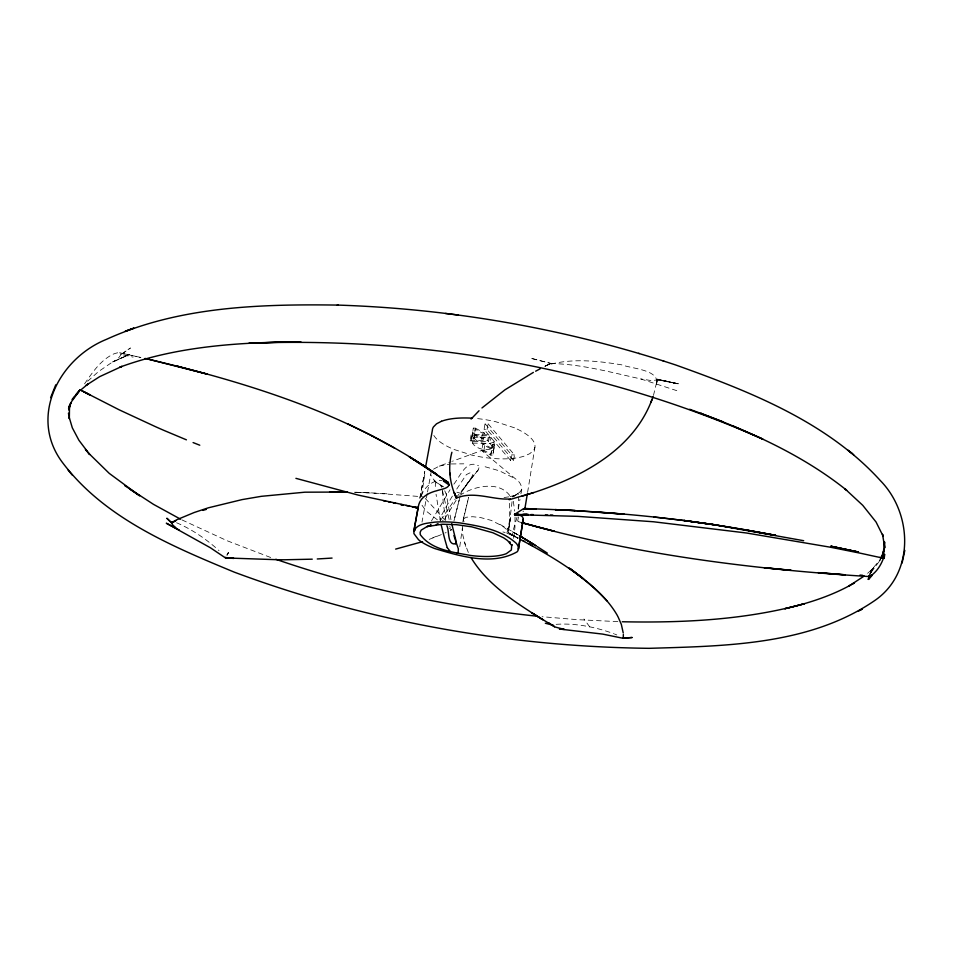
<?xml version="1.0" encoding="UTF-8"?>
<svg xmlns="http://www.w3.org/2000/svg" width="953" height="953" viewBox="0 0 953 953"><rect width="100%" height="100%" fill="white"/><g stroke="black" fill="none" stroke-linecap="round" stroke-linejoin="round"><path stroke-width="0.71" stroke-dasharray="4.76 3.57" d="M462.431 525.996L462.836 535.193L465.767 546.426M512.059 501.695L509.14 525.913L510.177 519.719M520.862 493.761C523.221 487.876 520.612 481.825 515.263 478.68L481.575 450.507L452.461 461.228M473.867 438.916L475.356 428.135L473.307 428.111L471.735 438.88L473.867 438.916L475.249 429.148L482.492 433.162L484.624 433.186L483.612 439.047L481.479 439.011L474.225 435.021M518.194 509.069L518.611 497.049M471.735 438.88L473.307 428.111M491.426 450.459L490.986 454.188L483.91 450.328L481.801 450.304L482.802 444.527L484.898 444.563L491.962 448.434L490.807 455.153L492.82 455.177L494.524 444.694L492.415 444.67L491.426 450.459L493.547 450.483L492.82 455.177M491.962 448.434L492.415 444.67M509.009 527.021L509.474 523.638M462.824 521.815L468.626 497.383L463.325 519.099M459.751 546.76L462.372 528.093M657.32 379.127L678.143 383.773L657.296 379.592L656.367 384.571C660.834 369.621 631.029 368.668 622.059 364.916C597.602 360.842 571.24 357.983 547.32 365.142M508.02 532.953L509.724 517.896L509.486 501.516M513.607 538.385L514.942 527.557L515.049 516.621M510.605 517.3L508.557 529.82M421.548 495.703L424.788 474.511M494.524 444.694L493.797 449.423L491.784 449.399L482.802 444.527M509.045 526.759L508.402 530.773M518.384 508.973L519.969 499.289M527.593 492.391L534.895 447.338M463.408 518.909L466.374 517.229L472.736 516.717L480.693 517.598L491.248 520.398L502.481 526.008L506.746 529.57L509.831 533.93L513 535.538M513.536 460.549L514.477 454.95L488.055 423.716L485.053 423.68L484.053 429.469L510.641 460.502L513.536 460.549L487.054 429.505L484.053 429.469M510.641 460.502L511.57 454.891L485.053 423.68M493.094 447.648L490.033 443.359L491.021 437.522L473.581 437.296L472.569 443.109C476.571 451.007 498.49 453.664 493.32 440.191M455.987 497.978L478.418 469.662L479.24 466.708M487.054 429.505L488.055 423.716M483.91 450.328L484.898 444.563M488.532 441.62L487.686 440.631L488.686 434.782L471.199 434.568L470.174 440.393L471.044 441.382L488.532 441.62L489.532 435.783L472.069 435.557L471.199 434.568M481.479 439.011L482.492 433.162M471.044 441.382L472.069 435.557M653.472 395.424L657.296 379.592M419.82 498.502L424.776 471.449L419.951 497.776M427.266 493.368L422 522.113M427.528 491.962L431.125 472.2M656.486 384.214L657.367 379.532M510.296 519.254L506.71 533.74M517.086 517.026L511.654 535.55M84.555 383.845C92.405 372.516 100.601 360.091 113.467 354.051C125.987 349.179 119.959 358.864 113.05 361.735L129.572 354.349L111.489 362.688L98.397 371.658L87.652 381.248M870.256 574.325L872.114 569.263L879.512 560.304M421.214 495.953C424.24 487.233 432.614 479.859 442.216 480.479M442.549 490.795L443.181 502.612L445.778 520.04M494.083 441.847C488.079 445.313 477.584 443.788 473.581 437.296M869.577 574.659L873.782 567.583L869.16 572.145L873.782 567.583M879.047 561.639L869.839 574.183L872.114 569.263L869.97 573.897M869.886 574.111L872.114 569.263M880.691 558.506L879.416 561.091L880.286 559.911M431.435 521.029L450.054 489.711M227.219 554.765L228.339 552.657L226.909 555.182M513.381 496.692L520.088 491.915L521.541 489.616M518.539 516.907L517.634 520.981L520.648 521.72M435.712 483.028L435.485 483.85A4.098 1.644 -88.6 0 0 435.318 485.089L435.354 486.518M879.559 560.721L881.477 557.255M452.365 496.12L449.494 500.897A139.138 64.018 -61.6 0 0 445.42 508.223L440.512 517.181L440 520.04M456.749 489.044L466.339 474.618L470.27 472.712L472.092 473.164L472.855 474.82L470.127 479.752M456.106 500.301L445.075 518.277L442.466 520.695M440.631 520.267L455.177 499.062M513.738 496.06L514.179 495.536M468.411 482.135L459.965 494.404M463.325 489.473L473.546 475.213M657.201 379.83L678.143 383.773L657.32 379.27L678.143 383.773L657.272 379.77L652.233 380.724L640.845 378.96M453.866 484.16C459.989 476.524 466.422 459.048 478.477 465.731M478.12 470.008L467.292 483.707M513.19 496.346L512.643 496.978L513.286 496.382M522.959 511.713L523.566 511.034M548.594 364.522L550.715 363.391L530.249 358.102L550.679 363.427M867.623 573.301L870.828 570.49M520.088 491.915L517.503 493.904M435.831 482.885L436.736 482.659L443.729 486.9M433.52 469.174L439.19 466.124L451.138 461.717M112.573 361.985L129.572 354.349M121.162 354.48L130.442 347.988L121.15 354.397L133.11 357.125M513.893 495.81L512.774 496.727M459.763 495.429C473.748 485.982 499.944 480.05 510.594 496.775M442.526 520.564L443.228 520.219M451.758 529.546L450.233 530.309M545.009 366.214L548.702 364.368M544.937 366.333L547.403 365.023L545.295 366.071M450.781 530.344L451.4 529.904M547.475 365.118L549.964 363.951M444.968 533.037L446.147 532.501M441.394 534.597L429.017 539.458M436.51 536.229L432.805 537.814M510.093 496.632L514.572 495.298M439.19 466.124L449.971 464.028M508.771 496.87L502.398 497.764M556.135 624.334C575.6 622.976 595.351 627.038 613.613 633.614M451.281 463.956L463.777 463.825M550.584 363.522C581.223 364.034 610.837 372.349 640.535 378.877L676.785 390.659M472.759 433.043L474.892 433.067M472.271 433.984L474.332 434.008L483.612 439.047M470.174 440.393L487.686 440.631M472.569 443.109L490.033 443.359M511.57 454.891L514.477 454.95M617.854 621.618L577.756 619.688L542.078 616.71M357.28 492.344L387.502 493.809M354.302 492.236L369.847 492.82L354.754 492.201M371.384 492.88L422.572 496.739M517.753 493.809L518.456 494.44M140.591 357.435L119.756 352.789L140.901 357.506M505.173 532.501L502.862 531.953M485.125 466.756L499.301 470.782L515.263 478.68M506.543 532.894L517.789 538.111L511.118 534.597M518.194 521.613L520.874 522.351M456.868 492.213L463.67 494.142M270.676 557.505L227.1 540.732L181.809 519.826M514.489 427.814L495.894 421.774A51.688 18.655 9.8 0 0 475.333 418.403M176.567 522.744C191.565 529.141 205.312 538.505 217.534 549.25M614.423 633.948L616.805 634.96M511.273 534.454L512.178 534.931M513.798 535.729L518.003 537.968M517.967 537.873L517.122 537.456L517.967 537.921M516.228 537.278L517.967 538.159M440.072 484.922L442.692 486.375M509.819 533.561L511.32 534.502M440.262 485.077L442.609 486.316M481.801 450.304L490.807 455.153M475.356 428.135L484.624 433.186M515.502 536.67L512.142 534.836L512.976 535.395M500.015 524.412L520.862 536.503M517.729 534.74L511.416 531.095L519.492 535.765M437.415 519.861L426.062 510.963L421.679 504.768M449.292 528.105L451.365 529.594M444.706 490.771L446.207 493.88L451.21 521.065M436.367 482.492L431.888 477.501L430.875 474.773M218.404 550.048L219.011 550.643M425.3 498.431L445.289 520.374M440.417 485.196L441.882 487.007M464.04 521.779L463.122 519.635M589.74 626.895L583.927 619.009M440.774 485.589L441.394 486.626A6.874 3.228 78.4 0 1 441.632 487.233M449.649 526.318L450.412 527.438M468.34 552.49L464.218 541.745M449.149 519.504L442.43 490.545M446.099 493.475L446.373 494.738M440.465 521.172L436.045 494.262M513.333 501.314L514.68 511.106M464.945 486.876A161.867 73.56 -61.4 0 1 470.055 479.621M433.829 435.402A51.676 18.643 9.8 0 0 454.081 449.494L471.926 455.129A51.676 18.643 9.8 0 0 500.873 458.858A51.676 18.643 9.8 0 0 524.484 456.034L529.737 453.688L533.251 450.745A51.676 18.643 9.8 0 0 514.572 427.921M459.965 496.858L453.938 521.077L459.965 496.858M228.339 552.657L226.945 555.265L228.339 552.657M513.584 496.12L514.036 495.655L513.584 496.12M513.691 496.275L516.752 494.428L513.691 496.275M436.271 482.552L434.091 480.324L436.271 482.552M510.439 533.942L509.879 533.692L510.474 533.99"/><path stroke-width="1.43" d="M455.891 541.626A207.575 81.982 75.9 0 0 458.357 548.88L458.143 552.49M521.41 522.566C634.817 554.586 752.203 569.298 869.589 576.589C877.213 572.05 882.752 562.58 884.515 554.277L884.241 558.387L870.018 555.325A359.96 90.428 6.9 0 0 860.094 553.157L839.831 549.095A243.754 71.07 6 0 0 829.586 547.082L746.485 533.001L653.46 521.767L577.78 516.359L514.537 514.656L516.621 514.346L514.656 514.334L523.542 508.711L535.777 508.962M884.515 554.277L884.217 558.267L881.859 557.934L884.217 549.464L883.026 555.099L884.575 541.935L884.777 547.808L882.514 534.288L883.252 536.432L876.069 522.041L862.763 505.34L844.966 488.841L846.657 490.247C800.353 453.151 745.02 429.422 689.686 409.266M338.184 305.091C260.24 303.983 178.747 306.413 106.629 339.28C58.324 358.709 28.376 417.95 62.815 462.967C104.687 518.301 172.017 546.283 234.128 572.086C366.571 621.416 507.925 646.682 649.172 648.326C725.507 646.027 810.062 645.276 875.33 600.14C914.809 572.503 912.355 513.226 880.393 480.646C826.644 421.488 749.284 391.314 675.701 364.975C566.558 328.916 452.127 308.724 337.243 305.067M418.343 506.543L413.888 530.833C417.664 523.316 427.742 523.245 435.009 522.113A53.678 16.451 9.8 0 1 460.228 522.947C479.681 526.116 501.111 529.582 516.216 543.293A52.891 16.213 9.8 0 1 517.205 551.763C492.403 565.903 460.478 556.29 434.782 548.571A52.88 16.213 9.8 0 1 418.474 539.684L413.947 533.644L413.888 530.833L418.343 506.543C419.773 497.395 428.695 492.713 436.831 490.712C440.489 489.306 451.77 488.27 448.279 482.48L409.135 456.701M69.509 405.728L69.343 418.689L69.045 416.806L72.321 427.837L78.92 440.262L89.677 454.51L85.425 449.471L86.687 450.96M69.45 405.716L68.866 410.028L70.713 402.988L68.568 408.456L71.558 401.57L79.504 390.67M471.247 557.993C488.043 585.428 516.312 602.927 542.841 619.736L531.512 612.672L554.944 626.979L564.319 629.397L559.435 629.04L602.689 634.102L623.274 638.331L623.345 634.46M523.245 519.206L518.384 549.19L523.245 519.206C523.411 514.989 517.586 514.715 514.537 514.656M524.769 509.355L527.366 493.761M514.56 514.513L528.474 514.549L526.116 514.358M425.586 467.065L432.34 430.482A51.688 18.643 9.8 0 1 433.448 426.944L436.522 423.823L441.477 421.262M418.141 507.651L414.674 507.341M414.531 530.773L415.115 527.914L414.531 530.761M869.184 575.826L868.409 579.376L872.293 575.016L868.409 579.376L869.207 575.624M902.086 563.009L904.826 550.381M179.307 530.059L166.31 523.209L210.351 547.737L225.551 557.981L228.875 558.184L225.253 557.362M451.901 452.282C448.113 465.922 449.387 480.634 454.533 493.737L454.414 492.796M881.847 557.91L884.217 549.464L881.966 555.921M652.031 399.569L653.115 396.603M868.409 579.376L869.803 575.588M55.762 384.821L50.604 397.663M650.839 402.511L652.066 399.343C631.958 453.664 573.801 480.967 521.851 496.251M512.261 544.628L511.69 545.473L507.52 540.53L503.708 537.873L492.963 532.787L471.664 526.83L456.356 524.674L442.18 524.245L426.968 526.604L421.226 530.094L420.142 532.274L420.261 534.645C431.542 550.024 453.306 552.216 470.913 555.516A46.185 14.152 9.8 0 0 485.065 556.504A47.019 14.414 9.8 0 0 506.4 553.622L511.356 549.988L511.69 545.473M172.958 521.91C169.146 522.554 174.53 526.616 175.781 527.581M510.308 498.955C493.07 500.301 474.165 490.557 456.332 498.133L454.259 492.558M74.775 396.317L72.142 399.569L80.278 389.801L81.219 390.277L80.278 389.801L75.775 394.876L80.338 389.753L81.255 390.206L80.35 389.694M455.451 543.818C447.005 545.45 449.506 530.237 446.886 525.782M455.558 543.722L456.022 540.935L453.02 528.891A106.724 49.103 80.4 0 1 451.782 523.697M471.092 419.082L479.037 410.743M524.889 508.962L536.313 509.069L523.542 508.711M457.928 552.692L457.643 552.871M80.862 389.92L88.248 383.797L86.127 385.334L99.684 376.649L121.901 366.393L119.864 367.167C177.58 345.975 239.953 342.27 300.91 341.841M481.968 407.955L504.935 389.837L533.37 372.397M438.046 523.602L436.224 524.662M456.666 497.645L456.213 497.633M864.228 576.041L848.539 586.274L854.46 582.831L852.792 583.796M859.904 610.361L862.346 608.931L858.224 611.35M850.171 585.321C829.753 596.471 807.37 603.511 784.784 608.729L804.654 603.666C745.413 619.998 683.42 622.952 622.273 621.761M535.634 371.205L540.196 368.799M171.564 522.542L175.614 520.564M175.995 520.076L194.198 512.511L208.373 507.806L242.11 499.598L261.348 496.322L304.912 492.189L347.309 492.046M422.548 541.673L395.662 549.095M533.751 492.546L509.14 499.753M431.078 525.389L426.968 526.604L431.268 525.425M202.918 510.391L206.313 509.39M457.345 553.014L456.713 553.074M332.061 558.077L317.266 558.97M312.25 559.173L285.507 559.756A222.68 65.078 13.7 0 1 278.3 559.745L227.529 558.005M290.415 341.889L248.959 343.223C424.204 336.635 602.284 367.989 762.853 439.13L732.321 425.693M522.518 514.477L527.283 514.489M516.574 514.691L518.932 514.715M530.845 514.56L533.275 514.584M329.583 491.819L347.237 492.058M550.322 515.037L552.788 515.073M524.269 508.616L536.039 508.89L524.329 508.568M524.114 508.58C598.055 510.474 671.96 517.026 744.841 529.761L714.547 524.758L803.677 540.708M523.721 514.358L526.08 514.429M545.39 514.954L547.844 515.037M231.341 558.279L233.83 558.375L230.149 558.124M574.79 510.605L624.12 514.167L594.946 511.904M227.624 558.101L225.539 557.922M859.975 575.088L862.608 575.302M536.563 616.15C447.958 606.739 360.115 588.382 275.846 559.28M653.889 517.026L684.159 520.529M417.2 507.77L412.196 506.746L413.423 506.948M445.42 313.454L458.381 315.062M430.947 525.27L430.482 524.555M683.98 520.493L714.238 524.793M443.705 480.657L444.563 480.8M400.856 504.482L403.369 504.935M745.377 529.928L775.825 535.395M415.961 507.496L418.117 507.889L358.185 495.095L295.918 478.346M393.303 502.886L395.829 503.41M831.385 546.319L858.498 552.049M409.707 506.198L405.918 505.435M831.207 546.26L858.129 551.99M830.611 546.248L858.308 552.037M383.249 500.67L385.751 501.207M388.288 501.79L390.79 502.326M145.035 358.435L148.096 359.126M881.549 557.839L879.893 557.445L884.241 558.434M400.832 504.637L403.31 505.221M147.536 358.971L207.385 374.16L177.58 366.286C263.636 388.109 349.239 417.045 424.014 465.946L409.599 456.916L423.656 465.648M147.846 359.067L178.235 366.464M545.342 623.25L553.598 625.335M535.562 526.449L554.324 531.226L522.208 522.721M521.696 522.601L535.395 526.282M638.629 353.301L639.392 353.539M662.907 360.782L663.8 361.08M445.754 481.122L448.279 482.48M701.885 413.673L700.729 413.268L723.291 421.929M193.09 442.573L199.785 445.218M186.419 439.833L164.023 430.434A307.045 121.317 12.7 0 1 154.958 426.432L119.113 409.79L80.207 389.908M450.257 551.477L447.243 547.606M347.797 423.859L372.909 436.283M84.067 391.838L89.892 394.947L85.52 392.576M519.623 539.053C551.048 556.016 582.628 574.218 606.93 600.89M180.593 519.206L153.516 504.363L124.64 485.553M522.899 540.577L524.519 541.435M371.575 435.7L394.625 448.124M529.249 544.032L532.346 545.759M82.673 391.087L86.985 393.458M520.255 536.194L522.78 537.659M519.492 535.765L536.194 545.902L524.698 538.898M81.255 390.361L82.637 391.159M548.606 622.762L554.479 626.729M520.862 536.503L533.978 544.556M537.254 546.605L547.332 553.121M436.534 474.153L422.929 465.243L447.624 482.015M423.323 465.421L436.772 474.368M130.335 489.508L139.674 495.81L109.25 473.379L88.45 453.044M443.431 481.062L449.22 485.053M617.627 615.995C606.525 596.28 588.001 582.021 570.168 568.738L583.57 578.852M569.048 567.869L582.426 577.875M852.006 453.366L848.122 450.292L853.685 454.724M68.092 470.067L72.285 475.106M455.296 495.357L455.915 496.62L455.534 495.751M454.807 493.976L454.986 494.393M618.056 616.841L621.32 624.346L623.226 632.935M455.784 496.132L456.153 497.001L455.701 496.203M454.748 493.38L455.069 494.262M455.331 495.536L455.582 496.43M510.129 543.055L509.891 541.709M68.449 413.149L68.854 415.579M450.304 474.987L450.114 473.129M447.231 547.618A206.718 119.161 77.1 0 1 441.251 524.984M455.498 540.411A207.575 81.982 75.9 0 1 453.926 535.538M441.394 421.321A51.688 18.643 9.8 0 1 465.29 417.974A51.688 18.655 9.8 0 1 472.438 418.188M456.439 497.835L456.058 497.18L456.439 497.835M171.54 522.804L166.978 518.361L171.54 522.804L175.578 520.838L171.54 522.804M131.883 328.845L125.117 331.322L133.908 328.118L131.883 328.845M632.065 637.509L623.202 638.153L632.065 637.509M515.454 514.37L514.656 514.382L518.932 514.429L515.454 514.37M574.862 510.57L555.194 509.617L574.921 510.594M845.371 574.838L818.234 572.658L845.275 574.802M790.954 570.287L764.08 567.69L791.014 570.335M714.512 524.71L684.087 520.517L714.416 524.722M775.373 535.312L745.067 529.773L775.373 535.312M417.188 507.866L415.913 507.615L418.057 508.104L417.188 507.866"/></g></svg>
